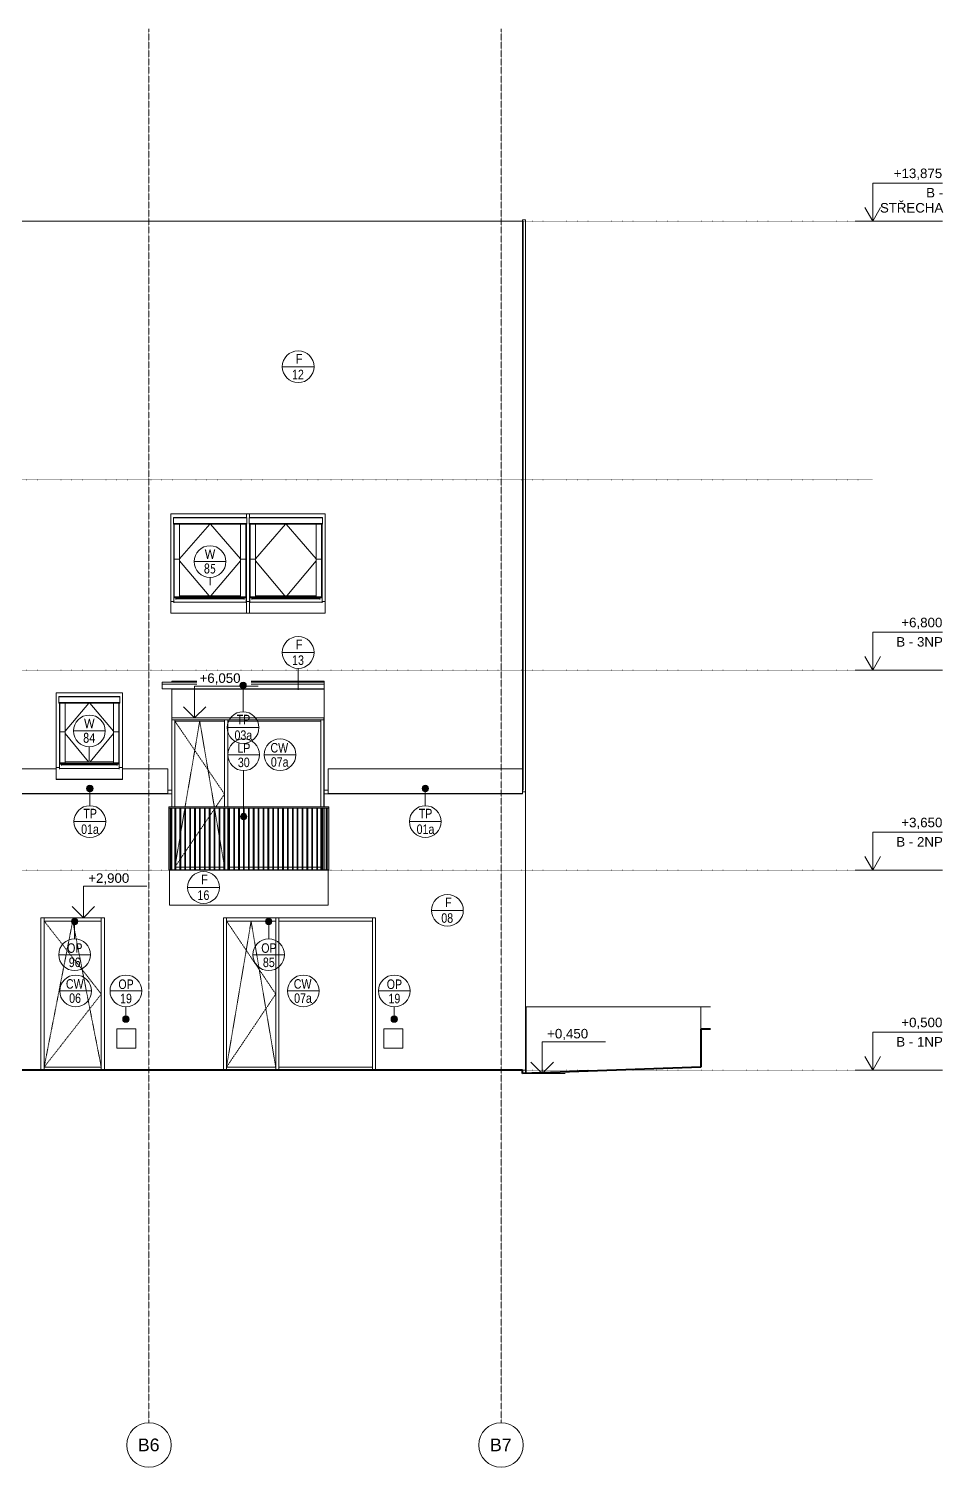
# Model space of a CAD drawing. Header units: millimetres. Extents: x -10201 to 227333, y -5874 to 72638.
# Drawn here: x 13378 to 27793, y -5753 to 16905 of the extents above; entities that cross this region are included whole.
import ezdxf

# ---------------------------------------------------------------- set-up
doc = ezdxf.new("R2010")
doc.units = ezdxf.units.MM
for name, pattern in [('HA_Dash_2mm-S1mm', [2, 1, -1]), ('HA_DashDot_10mm-S3mm', [10, 4, -3, 0, -3]), ('HA_Dot-S4mm', [4, 0, -4])]:
    doc.linetypes.add(name, pattern=pattern)
for name, color, linetype, lineweight in [('A-DETL-____-THIN', 9, 'Continuous', 9), ('A-DETL-____-WIDE', 9, 'Continuous', 40), ('A-DOOR-____-OTLN', 9, 'Continuous', 9), ('A-FLOR-HRAL-OTLN', 9, 'Continuous', 9), ('A-FLOR-LEVL-OTLN', 9, 'Continuous', 9), ('A-GENM-____-IDEN', 9, 'Continuous', 9), ('A-GENM-____-OTLN', 9, 'Continuous', 9), ('A-GLAZ-____-IDEN', 9, 'Continuous', 9), ('A-GLAZ-____-OTLN', 9, 'Continuous', 5), ('A-GLAZ-CURT-OTLN', 9, 'Continuous', 5), ('A-GLAZ-CWMG-OTLN', 9, 'Continuous', 5), ('A-ROOF-____-OTLN', 9, 'Continuous', 9), ('A-WALL-____-IDEN', 9, 'Continuous', 9), ('A-WALL-____-OTLN', 9, 'Continuous', 9), ('G-____-____-DIMS', 9, 'Continuous', 5), ('G-____-____-TEXT', 9, 'Continuous', 5), ('I-WALL-____-OTLN', 9, 'Continuous', 9), ('S-GRID-____-IDEN', 9, 'Continuous', 9), ('S-GRID-____-OTLN', 9, 'Continuous', 5)]:
    doc.layers.add(name, color=color, linetype=linetype, lineweight=lineweight)
doc.styles.add('Arial', font='arial.ttf', dxfattribs={"height": 200})
doc.styles.add('Arial_1', font='arial.ttf', dxfattribs={"height": 150})
doc.styles.add('Arial_2', font='arial.ttf', dxfattribs={"width": 0.8, "height": 150})
doc.styles.add('Calibri', font='calibri.ttf', dxfattribs={"width": 0.8, "height": 150})

# ---------------------------------------------------------------- blocks, each defined once
blk = doc.blocks.new('Railing - 40 x12 mm-V3-B_pohled jižní_DPS pohled')
at = {"layer": 'A-FLOR-HRAL-OTLN'}
h = blk.add_hatch(color=256, dxfattribs=at)
h.paths.add_polyline_path([(5339, 3655), (5339, 4630), (5326, 4630), (5326, 3655)])
h.paths.add_polyline_path([(5351, 3655), (5366, 3655), (5366, 4630), (5351, 4630), (5351, 3679)])
at = {"layer": 'A-FLOR-HRAL-OTLN', "color": 7}
for p, q in [((5326, 3655), (5326, 4630)), ((5366, 4630), (5366, 3655))]:
    blk.add_line(p, q, dxfattribs=at)
blk = doc.blocks.new('Railing - 40 x12 mm-V1-B_pohled jižní_DPS pohled')
at = {"layer": 'A-FLOR-HRAL-OTLN'}
blk.add_hatch(color=256, dxfattribs=at).paths.add_polyline_path([(-1282, 3655), (-1282, 4630), (-1294, 4630), (-1294, 3655)])
at = {"layer": 'A-FLOR-HRAL-OTLN', "color": 7}
for p, q in [((-1282, 4630), (-1294, 4630)), ((-1294, 4630), (-1294, 3655)), ((-1282, 3655), (-1282, 4630)), ((-1294, 3655), (-1282, 3655))]:
    blk.add_line(p, q, dxfattribs=at)
blk = doc.blocks.new('Railing - 40 x12 mm-V4-B_pohled jižní_DPS pohled')
at = {"layer": 'A-FLOR-HRAL-OTLN'}
h = blk.add_hatch(color=256, dxfattribs=at)
h.paths.add_polyline_path([(1335, 3655), (1335, 4630), (1321, 4630), (1321, 3655)])
h.paths.add_polyline_path([(1347, 3655), (1361, 3655), (1361, 4630), (1347, 4630), (1347, 3679)])
at = {"layer": 'A-FLOR-HRAL-OTLN', "color": 7}
for p, q in [((1321, 3655), (1321, 4630)), ((1361, 4630), (1361, 3655))]:
    blk.add_line(p, q, dxfattribs=at)
blk = doc.blocks.new('Railing - Railing-1473041-B_pohled jižní_DPS pohled')
at = {"layer": 'A-FLOR-HRAL-OTLN'}
blk.add_hatch(color=256, dxfattribs=at).paths.add_polyline_path([(18012, 3650), (18106, 3650), (18106, 3655), (15586, 3655), (15586, 3650), (17746, 3650)])
at = {"layer": 'A-FLOR-HRAL-OTLN', "color": 7}
for p, q in [((15586, 3650), (15586, 3655)), ((15586, 3655), (18106, 3655)), ((18106, 3650), (15586, 3650)), ((18106, 3650), (18106, 3655))]:
    blk.add_line(p, q, dxfattribs=at)
for name, p in [('Railing - 40 x12 mm-V4-B_pohled jižní_DPS pohled', (14265, 0)), ('Railing - 40 x12 mm-V1-B_pohled jižní_DPS pohled', (16902, 0)), ('Railing - 40 x12 mm-V1-B_pohled jižní_DPS pohled', (16979, 0)), ('Railing - 40 x12 mm-V1-B_pohled jižní_DPS pohled', (17056, 0)), ('Railing - 40 x12 mm-V1-B_pohled jižní_DPS pohled', (17133, 0)), ('Railing - 40 x12 mm-V1-B_pohled jižní_DPS pohled', (17210, 0)), ('Railing - 40 x12 mm-V1-B_pohled jižní_DPS pohled', (17287, 0)), ('Railing - 40 x12 mm-V1-B_pohled jižní_DPS pohled', (17364, 0)), ('Railing - 40 x12 mm-V1-B_pohled jižní_DPS pohled', (17441, 0)), ('Railing - 40 x12 mm-V1-B_pohled jižní_DPS pohled', (17518, 0)), ('Railing - 40 x12 mm-V1-B_pohled jižní_DPS pohled', (17595, 0)), ('Railing - 40 x12 mm-V1-B_pohled jižní_DPS pohled', (17672, 0)), ('Railing - 40 x12 mm-V1-B_pohled jižní_DPS pohled', (17749, 0)), ('Railing - 40 x12 mm-V1-B_pohled jižní_DPS pohled', (17826, 0)), ('Railing - 40 x12 mm-V1-B_pohled jižní_DPS pohled', (17903, 0)), ('Railing - 40 x12 mm-V1-B_pohled jižní_DPS pohled', (17980, 0)), ('Railing - 40 x12 mm-V1-B_pohled jižní_DPS pohled', (18057, 0)), ('Railing - 40 x12 mm-V1-B_pohled jižní_DPS pohled', (18134, 0)), ('Railing - 40 x12 mm-V1-B_pohled jižní_DPS pohled', (18211, 0)), ('Railing - 40 x12 mm-V1-B_pohled jižní_DPS pohled', (18288, 0)), ('Railing - 40 x12 mm-V1-B_pohled jižní_DPS pohled', (18365, 0)), ('Railing - 40 x12 mm-V1-B_pohled jižní_DPS pohled', (18442, 0)), ('Railing - 40 x12 mm-V1-B_pohled jižní_DPS pohled', (18519, 0)), ('Railing - 40 x12 mm-V1-B_pohled jižní_DPS pohled', (18596, 0)), ('Railing - 40 x12 mm-V1-B_pohled jižní_DPS pohled', (18673, 0)), ('Railing - 40 x12 mm-V1-B_pohled jižní_DPS pohled', (18750, 0)), ('Railing - 40 x12 mm-V1-B_pohled jižní_DPS pohled', (18827, 0)), ('Railing - 40 x12 mm-V1-B_pohled jižní_DPS pohled', (18904, 0)), ('Railing - 40 x12 mm-V1-B_pohled jižní_DPS pohled', (18981, 0)), ('Railing - 40 x12 mm-V1-B_pohled jižní_DPS pohled', (19058, 0)), ('Railing - 40 x12 mm-V1-B_pohled jižní_DPS pohled', (19135, 0)), ('Railing - 40 x12 mm-V1-B_pohled jižní_DPS pohled', (19212, 0)), ('Railing - 40 x12 mm-V1-B_pohled jižní_DPS pohled', (19289, 0)), ('Railing - 40 x12 mm-V3-B_pohled jižní_DPS pohled', (12740, 0)), ('Railing - 40 x12 mm-V1-B_pohled jižní_DPS pohled', (19366, 0))]:
    blk.add_blockref(name, p)
blk = doc.blocks.new('Top Rail Type - Top Rail_Internal_-1473068-B_pohled jižní_DPS pohled')
at = {"layer": 'A-FLOR-HRAL-OTLN'}
blk.add_hatch(color=256, dxfattribs=at).paths.add_polyline_path([(18012, 4630), (18106, 4630), (18106, 4650), (15586, 4650), (15586, 4630), (17746, 4630)])
at = {"layer": 'A-FLOR-HRAL-OTLN', "color": 7}
for p, q in [((15586, 4630), (15586, 4650)), ((18106, 4650), (15586, 4650)), ((18106, 4630), (15586, 4630)), ((18106, 4630), (18106, 4650))]:
    blk.add_line(p, q, dxfattribs=at)
blk = doc.blocks.new('Systémový panel - Sklo-1713580-B_pohled jižní_DPS pohled')
at = {"layer": 'A-GLAZ-CURT-OTLN', "color": 250}
for p, q in [((17981, 6000), (16514, 6000)), ((16514, 6000), (16514, 4650)), ((17981, 4650), (17981, 6000)), ((16514, 4630), (16514, 3700)), ((17981, 3700), (17981, 4630)), ((16514, 3700), (16532, 3700)), ((16544, 3700), (16609, 3700)), ((16621, 3700), (16686, 3700)), ((16698, 3700), (16763, 3700)), ((16775, 3700), (16840, 3700)), ((16852, 3700), (16917, 3700)), ((16929, 3700), (16994, 3700)), ((17006, 3700), (17071, 3700)), ((17083, 3700), (17148, 3700)), ((17160, 3700), (17225, 3700)), ((17237, 3700), (17302, 3700)), ((17314, 3700), (17379, 3700)), ((17391, 3700), (17456, 3700)), ((17468, 3700), (17533, 3700)), ((17545, 3700), (17610, 3700)), ((17622, 3700), (17687, 3700)), ((17699, 3700), (17764, 3700)), ((17776, 3700), (17841, 3700)), ((17853, 3700), (17918, 3700)), ((17930, 3700), (17981, 3700))]:
    blk.add_line(p, q, dxfattribs=at)
blk = doc.blocks.new('Obdélníková příčel - 50x70mm EXT-1713576-B_pohled jižní_DPS pohled')
at = {"layer": 'A-GLAZ-CWMG-OTLN', "color": 250}
for p, q in [((12179, 6000), (12179, 6020)), ((12963, 6000), (12179, 6000)), ((12963, 6020), (12963, 6000))]:
    blk.add_line(p, q, dxfattribs=at)
blk = doc.blocks.new('Obdélníková příčel - 50x70mm EXT-1713577-B_pohled jižní_DPS pohled')
at = {"layer": 'A-GLAZ-CWMG-OTLN', "color": 250}
for p, q in [((16514, 3655), (16514, 3700)), ((16514, 3700), (16532, 3700)), ((16544, 3700), (16609, 3700)), ((16621, 3700), (16686, 3700)), ((16698, 3700), (16763, 3700)), ((16775, 3700), (16840, 3700)), ((16852, 3700), (16917, 3700)), ((16929, 3700), (16994, 3700)), ((17006, 3700), (17071, 3700)), ((17083, 3700), (17148, 3700)), ((17160, 3700), (17225, 3700)), ((17237, 3700), (17302, 3700)), ((17314, 3700), (17379, 3700)), ((17391, 3700), (17456, 3700)), ((17468, 3700), (17533, 3700)), ((17545, 3700), (17610, 3700)), ((17622, 3700), (17687, 3700)), ((17699, 3700), (17764, 3700)), ((17776, 3700), (17841, 3700)), ((17853, 3700), (17918, 3700)), ((17930, 3700), (17981, 3700)), ((17981, 3700), (17981, 3655))]:
    blk.add_line(p, q, dxfattribs=at)
blk = doc.blocks.new('Obdélníková příčel - 50x70mm EXT-1516296-B_pohled jižní_DPS pohled')
at = {"layer": 'A-GLAZ-CWMG-OTLN', "color": 250}
for p, q in [((3006, 6020), (3006, 4650)), ((3006, 4630), (3006, 3655))]:
    blk.add_line(p, q, dxfattribs=at)
blk = doc.blocks.new('Obdélníková příčel - 50x70mm EXT-1518050-B_pohled jižní_DPS pohled')
at = {"layer": 'A-GLAZ-CWMG-OTLN', "color": 250}
for p, q in [((5306, 4650), (5306, 6020)), ((5306, 3655), (5306, 4630))]:
    blk.add_line(p, q, dxfattribs=at)
blk = doc.blocks.new('ABMV_CW_Single_Swing_Generic - Ex_Glass_SKLOPNE-V13-B_pohled jižní_DPS pohled')
at = {"layer": 'A-DOOR-____-OTLN', "color": 250, "linetype": 'HA_Dash_2mm-S1mm', "lineweight": 5}
for p, q in [((15681, 6000), (16464, 4850)), ((15843, 4650), (16073, 6000)), ((16073, 6000), (16303, 4650)), ((16464, 4850), (16328, 4650)), ((15774, 4246), (15839, 4627)), ((16301, 4610), (16236, 4514)), ((16315, 4630), (16313, 4627)), ((16313, 4591), (16378, 4209)), ((16147, 4384), (16082, 4288)), ((16224, 4497), (16159, 4401)), ((15697, 3794), (15762, 4175)), ((15993, 4158), (15928, 4062)), ((16070, 4271), (16005, 4175)), ((16390, 4139), (16455, 3757)), ((15839, 3932), (15774, 3836)), ((15916, 4045), (15851, 3949)), ((15681, 3700), (15685, 3723)), ((15685, 3706), (15681, 3700)), ((15762, 3819), (15697, 3723))]:
    blk.add_line(p, q, dxfattribs=at)
blk = doc.blocks.new('Obdélníková příčel - 50x70mm EXT-1713578-B_pohled jižní_DPS pohled')
at = {"layer": 'A-GLAZ-CWMG-OTLN', "color": 250}
for p, q in [((16514, 6000), (16514, 6020)), ((17981, 6000), (16514, 6000)), ((17981, 6020), (17981, 6000))]:
    blk.add_line(p, q, dxfattribs=at)
blk = doc.blocks.new('Obdélníková příčel - 50x70mm EXT-V14-B_pohled jižní_DPS pohled')
at = {"layer": 'A-GLAZ-CWMG-OTLN', "color": 250}
for p, q in [((15681, 3655), (15681, 3700)), ((15681, 3700), (15685, 3700)), ((15697, 3700), (15762, 3700)), ((15774, 3700), (15839, 3700)), ((15851, 3700), (15916, 3700)), ((15928, 3700), (15993, 3700)), ((16005, 3700), (16070, 3700)), ((16082, 3700), (16147, 3700)), ((16159, 3700), (16224, 3700)), ((16236, 3700), (16301, 3700)), ((16313, 3700), (16378, 3700)), ((16390, 3700), (16455, 3700))]:
    blk.add_line(p, q, dxfattribs=at)
blk = doc.blocks.new('Obdélníková příčel - 50x70mm EXT-V12-B_pohled jižní_DPS pohled')
at = {"layer": 'A-GLAZ-CWMG-OTLN', "color": 250}
for p, q in [((12963, 6020), (12963, 4650)), ((13013, 6020), (13013, 4650)), ((13013, 4630), (13013, 3655))]:
    blk.add_line(p, q, dxfattribs=at)
blk = doc.blocks.new('Obdélníková příčel - 50x70mm EXT-1516067-B_pohled jižní_DPS pohled')
at = {"layer": 'A-GLAZ-CWMG-OTLN', "color": 250}
for p, q in [((-5929, 2850), (-5929, 2900)), ((-5029, 2850), (-5929, 2850)), ((-5029, 2900), (-5029, 2850))]:
    blk.add_line(p, q, dxfattribs=at)
blk = doc.blocks.new('Obdélníková příčel - 50x70mm EXT-V15-B_pohled jižní_DPS pohled')
at = {"layer": 'A-GLAZ-CWMG-OTLN', "color": 250}
blk.add_line((-5929, 2900), (-5929, 500), dxfattribs=at)
blk = doc.blocks.new('ABMV_CW_Single_Swing_Generic - Ex_Glass_SKLOPNE-1553233-B_pohled jižní_DPS pohled')
at = {"layer": 'A-DOOR-____-OTLN', "color": 250, "linetype": 'HA_Dash_2mm-S1mm', "lineweight": 5}
for p, q in [((-5929, 550), (-5479, 2850)), ((-5929, 2850), (-5029, 1700)), ((-5479, 2850), (-5029, 550)), ((-5029, 1700), (-5929, 550))]:
    blk.add_line(p, q, dxfattribs=at)
blk = doc.blocks.new('Obdélníková příčel - 50x70mm EXT-1516068-B_pohled jižní_DPS pohled')
at = {"layer": 'A-GLAZ-CWMG-OTLN', "color": 250}
for p, q in [((-5929, 500), (-5929, 550)), ((-5929, 550), (-5029, 550)), ((-5029, 550), (-5029, 500))]:
    blk.add_line(p, q, dxfattribs=at)
blk = doc.blocks.new('Obdélníková příčel - 50x70mm EXT-V16-B_pohled jižní_DPS pohled')
at = {"layer": 'A-GLAZ-CWMG-OTLN', "color": 250}
blk.add_line((-5029, 2900), (-5029, 500), dxfattribs=at)
blk = doc.blocks.new('Systémový panel - Sklo-1944714-B_pohled jižní_DPS pohled')
at = {"layer": 'A-GLAZ-CURT-OTLN', "color": 250}
for p, q in [((18796, 2850), (17321, 2850)), ((17321, 2850), (17321, 550)), ((18796, 550), (18796, 2850)), ((17321, 550), (18796, 550))]:
    blk.add_line(p, q, dxfattribs=at)
blk = doc.blocks.new('Obdélníková příčel - 50x70mm EXT-1514293-B_pohled jižní_DPS pohled')
at = {"layer": 'A-GLAZ-CWMG-OTLN', "color": 250}
for p, q in [((16496, 2850), (16496, 2900)), ((17271, 2850), (16496, 2850)), ((17271, 2900), (17271, 2850))]:
    blk.add_line(p, q, dxfattribs=at)
blk = doc.blocks.new('Obdélníková příčel - 50x70mm EXT-1944712-B_pohled jižní_DPS pohled')
at = {"layer": 'A-GLAZ-CWMG-OTLN', "color": 250}
for p, q in [((17321, 500), (17321, 550)), ((17321, 550), (18796, 550)), ((18796, 550), (18796, 500))]:
    blk.add_line(p, q, dxfattribs=at)
blk = doc.blocks.new('Obdélníková příčel - 50x70mm EXT-V17-B_pohled jižní_DPS pohled')
at = {"layer": 'A-GLAZ-CWMG-OTLN', "color": 250}
blk.add_line((-154, 500), (-154, 2900), dxfattribs=at)
blk = doc.blocks.new('ABMV_CW_Single_Swing_Generic - Ex_Glass_SKLOPNE-1553232-B_pohled jižní_DPS pohled')
at = {"layer": 'A-DOOR-____-OTLN', "color": 250, "linetype": 'HA_Dash_2mm-S1mm', "lineweight": 5}
for p, q in [((16496, 550), (16883, 2850)), ((16496, 2850), (17271, 1700)), ((16883, 2850), (17271, 550)), ((17271, 1700), (16496, 550))]:
    blk.add_line(p, q, dxfattribs=at)
blk = doc.blocks.new('Obdélníková příčel - 50x70mm EXT-1944713-B_pohled jižní_DPS pohled')
at = {"layer": 'A-GLAZ-CWMG-OTLN', "color": 250}
for p, q in [((17321, 2850), (17321, 2900)), ((18796, 2850), (17321, 2850)), ((18796, 2900), (18796, 2850))]:
    blk.add_line(p, q, dxfattribs=at)
blk = doc.blocks.new('Obdélníková příčel - 50x70mm EXT-1514296-B_pohled jižní_DPS pohled')
at = {"layer": 'A-GLAZ-CWMG-OTLN', "color": 250}
for p, q in [((16496, 500), (16496, 550)), ((16496, 550), (17271, 550)), ((17271, 550), (17271, 500))]:
    blk.add_line(p, q, dxfattribs=at)
blk = doc.blocks.new('Obdélníková příčel - 50x70mm EXT-V18-B_pohled jižní_DPS pohled')
at = {"layer": 'A-GLAZ-CWMG-OTLN', "color": 250}
for p, q in [((-1654, 2900), (-1654, 500)), ((-1604, 2900), (-1604, 500))]:
    blk.add_line(p, q, dxfattribs=at)
blk = doc.blocks.new('Roof-Windows_VELUX_GLL_1061 - SK08-V22-B_pohled jižní_DPS pohled')
at = {"layer": 'A-GLAZ-____-OTLN', "color": 250}
for p, q in [((-2469, 9267), (-3709, 9267)), ((-3709, 9267), (-3709, 7885)), ((-3667, 9204), (-3667, 9207)), ((-2511, 9207), (-3667, 9207)), ((-2511, 9204), (-3667, 9204)), ((-3667, 9204), (-3667, 9111)), ((-2511, 9111), (-3667, 9111)), ((-3667, 9111), (-3667, 9103)), ((-3667, 9103), (-2511, 9103)), ((-3659, 9103), (-3659, 7974)), ((-3653, 9102), (-3653, 8552)), ((-3570, 8558), (-3095, 9103)), ((-3570, 8552), (-3570, 9102)), ((-2609, 8558), (-3083, 9103)), ((-2609, 9102), (-2609, 8552)), ((-2526, 8552), (-2526, 9102)), ((-2519, 9103), (-2519, 7974)), ((-2511, 9207), (-2511, 9204)), ((-2511, 9111), (-2511, 9204)), ((-2511, 9103), (-2511, 9111)), ((-2469, 9207), (-2469, 9267)), ((-2469, 7885), (-2469, 9103)), ((-3653, 8552), (-3570, 8552)), ((-3653, 7959), (-3653, 8552)), ((-3570, 8552), (-3653, 8552)), ((-3570, 7959), (-3570, 8552)), ((-3104, 7974), (-3570, 8525)), ((-3075, 7974), (-2609, 8525)), ((-2609, 8552), (-2526, 8552)), ((-2609, 8552), (-2609, 7959)), ((-2526, 8552), (-2609, 8552)), ((-2526, 8552), (-2526, 7959)), ((-3659, 7962), (-3659, 7974)), ((-3653, 7974), (-3659, 7974)), ((-3659, 7955), (-3659, 7962)), ((-3659, 7939), (-3659, 7955)), ((-2519, 7955), (-3659, 7955)), ((-3659, 7930), (-3659, 7939)), ((-2519, 7939), (-3659, 7939)), ((-3570, 7959), (-3653, 7959)), ((-3570, 7958), (-3653, 7958)), ((-2609, 7974), (-3570, 7974)), ((-2526, 7959), (-2609, 7959)), ((-2526, 7958), (-2609, 7958)), ((-2519, 7974), (-2526, 7974)), ((-2519, 7974), (-2519, 7962)), ((-2519, 7962), (-2519, 7955)), ((-2519, 7955), (-2519, 7939)), ((-2519, 7939), (-2519, 7930)), ((-3709, 7885), (-3659, 7885)), ((-3659, 7885), (-3709, 7885)), ((-3709, 7885), (-3709, 7701)), ((-3659, 7930), (-3659, 7916)), ((-3659, 7874), (-3659, 7916)), ((-3659, 7871), (-3659, 7874)), ((-3659, 7871), (-2519, 7871)), ((-3659, 7861), (-3659, 7871)), ((-3626, 7930), (-3626, 7916)), ((-3626, 7928), (-2552, 7928)), ((-2552, 7930), (-2552, 7916)), ((-2519, 7930), (-2519, 7916)), ((-2519, 7916), (-2519, 7874)), ((-2519, 7885), (-2469, 7885)), ((-2469, 7885), (-2519, 7885)), ((-2519, 7874), (-2519, 7871)), ((-2519, 7871), (-2519, 7861)), ((-2469, 7701), (-2469, 7885)), ((-3709, 7701), (-2469, 7701)), ((-3709, 7699), (-3709, 7701)), ((-2469, 7699), (-3709, 7699)), ((-2469, 7701), (-2469, 7699))]:
    blk.add_line(p, q, dxfattribs=at)
blk = doc.blocks.new('Roof-Windows_VELUX_GLL_1061 - SK08-1808627-B_pohled jižní_DPS pohled')
at = {"layer": 'A-GLAZ-____-OTLN', "color": 250}
for p, q in [((-1274, 9267), (-2514, 9267)), ((-2514, 9267), (-2514, 9207)), ((-2514, 9103), (-2514, 7885)), ((-2472, 9204), (-2472, 9207)), ((-1316, 9207), (-2472, 9207)), ((-1316, 9204), (-2472, 9204)), ((-2472, 9204), (-2472, 9111)), ((-1316, 9111), (-2472, 9111)), ((-2472, 9111), (-2472, 9103)), ((-2472, 9103), (-1316, 9103)), ((-2464, 9103), (-2464, 7974)), ((-2458, 9102), (-2458, 8552)), ((-2375, 8558), (-1900, 9103)), ((-2375, 8552), (-2375, 9102)), ((-1414, 8558), (-1888, 9103)), ((-1414, 9102), (-1414, 8552)), ((-1331, 8552), (-1331, 9102)), ((-1324, 9103), (-1324, 7974)), ((-1316, 9207), (-1316, 9204)), ((-1316, 9111), (-1316, 9204)), ((-1316, 9103), (-1316, 9111)), ((-1274, 7885), (-1274, 9267)), ((-2458, 8552), (-2375, 8552)), ((-2458, 7959), (-2458, 8552)), ((-2375, 8552), (-2458, 8552)), ((-2375, 7959), (-2375, 8552)), ((-1909, 7974), (-2375, 8525)), ((-1880, 7974), (-1414, 8525)), ((-1414, 8552), (-1331, 8552)), ((-1414, 8552), (-1414, 7959)), ((-1331, 8552), (-1414, 8552)), ((-1331, 8552), (-1331, 7959)), ((-2464, 7962), (-2464, 7974)), ((-2458, 7974), (-2464, 7974)), ((-2464, 7955), (-2464, 7962)), ((-2464, 7939), (-2464, 7955)), ((-1324, 7955), (-2464, 7955)), ((-2464, 7930), (-2464, 7939)), ((-1324, 7939), (-2464, 7939)), ((-2375, 7959), (-2458, 7959)), ((-2375, 7958), (-2458, 7958)), ((-1414, 7974), (-2375, 7974)), ((-1331, 7959), (-1414, 7959)), ((-1331, 7958), (-1414, 7958)), ((-1324, 7974), (-1331, 7974)), ((-1324, 7974), (-1324, 7962)), ((-1324, 7962), (-1324, 7955)), ((-1324, 7955), (-1324, 7939)), ((-1324, 7939), (-1324, 7930)), ((-2514, 7885), (-2464, 7885)), ((-2464, 7885), (-2514, 7885)), ((-2514, 7885), (-2514, 7701)), ((-2464, 7930), (-2464, 7916)), ((-2464, 7874), (-2464, 7916)), ((-2464, 7871), (-2464, 7874)), ((-2464, 7871), (-1324, 7871)), ((-2464, 7861), (-2464, 7871)), ((-2431, 7930), (-2431, 7916)), ((-2431, 7928), (-1357, 7928)), ((-1357, 7930), (-1357, 7916)), ((-1324, 7930), (-1324, 7916)), ((-1324, 7916), (-1324, 7874)), ((-1324, 7885), (-1274, 7885)), ((-1274, 7885), (-1324, 7885)), ((-1324, 7874), (-1324, 7871)), ((-1324, 7871), (-1324, 7861)), ((-1274, 7701), (-1274, 7885)), ((-2514, 7701), (-1274, 7701)), ((-2514, 7699), (-2514, 7701)), ((-1274, 7699), (-2514, 7699)), ((-1274, 7701), (-1274, 7699))]:
    blk.add_line(p, q, dxfattribs=at)
blk = doc.blocks.new('Roof-Windows_VELUX_GLL_1061 - PK06-1809139-B_pohled jižní_DPS pohled')
at = {"layer": 'A-GLAZ-____-OTLN', "color": 250}
for p, q in [((14854, 6446), (13812, 6446)), ((13812, 6446), (13812, 5267)), ((13854, 6384), (13854, 6387)), ((14812, 6387), (13854, 6387)), ((14812, 6384), (13854, 6384)), ((13854, 6384), (13854, 6291)), ((14812, 6387), (14812, 6384)), ((14812, 6291), (14812, 6384)), ((14854, 5267), (14854, 6446)), ((14812, 6291), (13854, 6291)), ((13854, 6291), (13854, 6282)), ((13854, 6282), (14812, 6282)), ((13862, 5356), (13862, 6282)), ((13869, 6282), (13869, 5833)), ((13952, 5839), (14327, 6282)), ((13952, 5833), (13952, 6282)), ((14715, 5839), (14339, 6282)), ((14715, 6282), (14715, 5833)), ((14798, 5833), (14798, 6282)), ((14804, 5356), (14804, 6282)), ((14812, 6282), (14812, 6291)), ((13869, 5833), (13952, 5833)), ((13869, 5341), (13869, 5833)), ((13952, 5833), (13869, 5833)), ((13952, 5341), (13952, 5833)), ((14319, 5356), (13952, 5805)), ((14347, 5356), (14715, 5805)), ((14715, 5833), (14798, 5833)), ((14715, 5833), (14715, 5341)), ((14798, 5833), (14715, 5833)), ((14798, 5833), (14798, 5341)), ((13812, 5267), (13862, 5267)), ((13862, 5267), (13812, 5267)), ((13812, 5267), (13812, 5083)), ((13862, 5345), (13862, 5356)), ((13869, 5356), (13862, 5356)), ((13862, 5337), (13862, 5345)), ((13862, 5321), (13862, 5337)), ((14804, 5337), (13862, 5337)), ((13862, 5312), (13862, 5321)), ((14804, 5321), (13862, 5321)), ((13862, 5298), (13862, 5312)), ((13862, 5257), (13862, 5298)), ((13862, 5253), (13862, 5257)), ((13862, 5243), (13862, 5254)), ((13862, 5253), (14804, 5253)), ((13952, 5341), (13869, 5341)), ((13952, 5341), (13869, 5341)), ((13895, 5298), (13895, 5312)), ((13895, 5310), (14771, 5310)), ((14715, 5356), (13952, 5356)), ((14798, 5341), (14715, 5341)), ((14798, 5341), (14715, 5341)), ((14771, 5298), (14771, 5312)), ((14804, 5356), (14798, 5356)), ((14804, 5356), (14804, 5345)), ((14804, 5345), (14804, 5337)), ((14804, 5337), (14804, 5321)), ((14804, 5321), (14804, 5312)), ((14804, 5298), (14804, 5312)), ((14804, 5298), (14804, 5257)), ((14804, 5267), (14854, 5267)), ((14854, 5267), (14804, 5267)), ((14804, 5257), (14804, 5253)), ((14804, 5254), (14804, 5243)), ((14854, 5083), (14854, 5267)), ((13812, 5083), (14854, 5083)), ((13812, 5081), (13812, 5083)), ((14854, 5081), (13812, 5081)), ((14854, 5083), (14854, 5081))]:
    blk.add_line(p, q, dxfattribs=at)
blk = doc.blocks.new('HA_GM_Gutter_Balcony - HA_GM_Gutter_Facade TP03-1678347-B_pohled jižní_DPS pohled')
at = {"layer": 'A-GENM-____-OTLN', "color": 7}
for p, q in [((15481, 6583), (15481, 6613)), ((18036, 6613), (15481, 6613)), ((15481, 6581), (15481, 6583)), ((18036, 6583), (15481, 6583)), ((15481, 6508), (15481, 6581)), ((18036, 6581), (15481, 6581)), ((18036, 6613), (18036, 6583)), ((18036, 6583), (18036, 6581)), ((18036, 6581), (18036, 6508)), ((18036, 6508), (15481, 6508))]:
    blk.add_line(p, q, dxfattribs=at)
blk = doc.blocks.new('TB_revizni dvirka 300x300 - TB_revizni dvirka 300x300-1879353-B_pohled jižní_DPS pohled')
at = {"layer": 'A-GENM-____-OTLN', "color": 7}
for p, q in [((-4821, 1150), (-4521, 1150)), ((-4821, 850), (-4821, 1150)), ((-4521, 1150), (-4521, 850)), ((-4521, 850), (-4821, 850))]:
    blk.add_line(p, q, dxfattribs=at)
blk = doc.blocks.new('TB_Porotherm KPVarioUNI_3000mm - TB_Porotherm KPVarioUNI_3000mm-1959484-B_pohled jižní_DPS pohled')
at = {"layer": 'A-GENM-____-OTLN', "color": 7}
blk.add_line((-1289, 6020), (-3694, 6020), dxfattribs=at)
blk = doc.blocks.new('185-01_OBJEKT B_Central_rvt-1-B_pohled jižní_DPS pohled')
at = {"layer": 'A-ROOF-____-OTLN', "color": 7}
for p, q in [((-6829, 13875), (21171, 13875)), ((21171, 13875), (21171, 4911)), ((15631, 6613), (15631, 6629)), ((15631, 6629), (18036, 6629)), ((18036, 6629), (18036, 6613)), ((15631, 4911), (15631, 6508)), ((18036, 6508), (18036, 4911)), ((13096, 5250), (13812, 5250)), ((14854, 5250), (15571, 5250)), ((15571, 5250), (15571, 4911)), ((18096, 4911), (18096, 5250)), ((18096, 5250), (21161, 5250)), ((21161, 5250), (21161, 4911)), ((15571, 4862), (13096, 4862)), ((15571, 4911), (15631, 4911)), ((15571, 4911), (15571, 4862)), ((15631, 4851), (15631, 4911)), ((18036, 4911), (18096, 4911)), ((18036, 4911), (18036, 4650)), ((18096, 4862), (18096, 4911)), ((21161, 4862), (18096, 4862)), ((21161, 4911), (21171, 4911)), ((18036, 4630), (18036, 4521))]:
    blk.add_line(p, q, dxfattribs=at)
at = {"layer": 'A-WALL-____-OTLN', "color": 7}
for p, q in [((21161, 4887), (21161, 13895)), ((21161, 13895), (21206, 13895)), ((21206, 13895), (21206, 4887)), ((18036, 6505), (15631, 6505)), ((15631, 6250), (15631, 4888)), ((15631, 6050), (18036, 6050)), ((18031, 6050), (18031, 4650)), ((15631, 4852), (13036, 4852)), ((15631, 4888), (15631, 4852)), ((15631, 4650), (15631, 4852)), ((21161, 4852), (18036, 4852)), ((18036, 4852), (18036, 4650)), ((21161, 4852), (21161, 4887)), ((21161, 4887), (21206, 4887)), ((21206, 4887), (21206, 500)), ((15631, 3655), (15631, 4630)), ((18031, 4630), (18031, 3655)), ((18036, 4630), (18036, 3655)), ((13571, 500), (13571, 2900)), ((13571, 2900), (14571, 2900)), ((14571, 2900), (14571, 500)), ((16446, 500), (16446, 2900)), ((16446, 2900), (18846, 2900)), ((18846, 2900), (18846, 500)), ((21206, 500), (21161, 500)), ((21206, 452), (21206, 500))]:
    blk.add_line(p, q, dxfattribs=at)
at = {"layer": 'I-WALL-____-OTLN', "color": 7}
for p, q in [((15596, 3100), (15596, 3650)), ((18096, 3100), (18096, 3650)), ((15606, 3100), (15596, 3100)), ((15606, 3100), (18096, 3100))]:
    blk.add_line(p, q, dxfattribs=at)
at = {"layer": 'A-DOOR-____-OTLN', "lineweight": 9}
for name, p in [('ABMV_CW_Single_Swing_Generic - Ex_Glass_SKLOPNE-V13-B_pohled jižní_DPS pohled', (0, 0)), ('ABMV_CW_Single_Swing_Generic - Ex_Glass_SKLOPNE-1553233-B_pohled jižní_DPS pohled', (19550, 0)), ('ABMV_CW_Single_Swing_Generic - Ex_Glass_SKLOPNE-1553232-B_pohled jižní_DPS pohled', (0, 0))]:
    blk.add_blockref(name, p, dxfattribs=at)
at = {"layer": 'A-FLOR-HRAL-OTLN', "lineweight": 9}
for name in ['Top Rail Type - Top Rail_Internal_-1473068-B_pohled jižní_DPS pohled', 'Railing - Railing-1473041-B_pohled jižní_DPS pohled']:
    blk.add_blockref(name, (0, 0), dxfattribs=at)
at = {"layer": 'A-GENM-____-OTLN', "lineweight": 9}
for name, p in [('HA_GM_Gutter_Balcony - HA_GM_Gutter_Facade TP03-1678347-B_pohled jižní_DPS pohled', (0, 0)), ('TB_Porotherm KPVarioUNI_3000mm - TB_Porotherm KPVarioUNI_3000mm-1959484-B_pohled jižní_DPS pohled', (19325, 0)), ('TB_revizni dvirka 300x300 - TB_revizni dvirka 300x300-1879353-B_pohled jižní_DPS pohled', (19585, 0)), ('TB_revizni dvirka 300x300 - TB_revizni dvirka 300x300-1879353-B_pohled jižní_DPS pohled', (23795, 0))]:
    blk.add_blockref(name, p, dxfattribs=at)
at = {"layer": 'A-GLAZ-____-OTLN', "lineweight": 9}
for name, p in [('Roof-Windows_VELUX_GLL_1061 - SK08-V22-B_pohled jižní_DPS pohled', (19325, 0)), ('Roof-Windows_VELUX_GLL_1061 - SK08-1808627-B_pohled jižní_DPS pohled', (19325, 0)), ('Roof-Windows_VELUX_GLL_1061 - PK06-1809139-B_pohled jižní_DPS pohled', (0, 0))]:
    blk.add_blockref(name, p, dxfattribs=at)
at = {"layer": 'A-GLAZ-CURT-OTLN', "lineweight": 9}
for name in ['Systémový panel - Sklo-1713580-B_pohled jižní_DPS pohled', 'Systémový panel - Sklo-1944714-B_pohled jižní_DPS pohled']:
    blk.add_blockref(name, (0, 0), dxfattribs=at)
at = {"layer": 'A-GLAZ-CWMG-OTLN', "lineweight": 9}
for name, p in [('Obdélníková příčel - 50x70mm EXT-1713576-B_pohled jižní_DPS pohled', (3501, 0)), ('Obdélníková příčel - 50x70mm EXT-1516296-B_pohled jižní_DPS pohled', (12675, 0)), ('Obdélníková příčel - 50x70mm EXT-V12-B_pohled jižní_DPS pohled', (3501, 0)), ('Obdélníková příčel - 50x70mm EXT-1713578-B_pohled jižní_DPS pohled', (0, 0)), ('Obdélníková příčel - 50x70mm EXT-1518050-B_pohled jižní_DPS pohled', (12675, 0)), ('Obdélníková příčel - 50x70mm EXT-V14-B_pohled jižní_DPS pohled', (0, 0)), ('Obdélníková příčel - 50x70mm EXT-1713577-B_pohled jižní_DPS pohled', (0, 0)), ('Obdélníková příčel - 50x70mm EXT-1516067-B_pohled jižní_DPS pohled', (19550, 0)), ('Obdélníková příčel - 50x70mm EXT-V15-B_pohled jižní_DPS pohled', (19550, 0)), ('Obdélníková příčel - 50x70mm EXT-V16-B_pohled jižní_DPS pohled', (19550, 0)), ('Obdélníková příčel - 50x70mm EXT-1514293-B_pohled jižní_DPS pohled', (0, 0)), ('Obdélníková příčel - 50x70mm EXT-V15-B_pohled jižní_DPS pohled', (22425, 0)), ('Obdélníková příčel - 50x70mm EXT-V18-B_pohled jižní_DPS pohled', (18925, 0)), ('Obdélníková příčel - 50x70mm EXT-1944713-B_pohled jižní_DPS pohled', (0, 0)), ('Obdélníková příčel - 50x70mm EXT-V17-B_pohled jižní_DPS pohled', (18950, 0)), ('Obdélníková příčel - 50x70mm EXT-1516068-B_pohled jižní_DPS pohled', (19550, 0)), ('Obdélníková příčel - 50x70mm EXT-1514296-B_pohled jižní_DPS pohled', (0, 0)), ('Obdélníková příčel - 50x70mm EXT-1944712-B_pohled jižní_DPS pohled', (0, 0))]:
    blk.add_blockref(name, p, dxfattribs=at)
blk = doc.blocks.new('Grid - Radius 3_5mm-353793-B_pohled jižní_DPS pohled')
at = {"layer": 'S-GRID-____-IDEN'}
blk.add_circle((-6477, -5403), 350, dxfattribs=at)
blk = doc.blocks.new('Level - Generic Level-367061-B_pohled jižní_DPS pohled')
at = {"layer": 'A-FLOR-LEVL-OTLN'}
for p, q in [((27781, 1100), (26681, 1100)), ((26681, 1100), (26681, 500)), ((26681, 500), (26556, 717)), ((26681, 500), (26806, 717)), ((27781, 500), (26406, 500))]:
    blk.add_line(p, q, dxfattribs=at)
blk = doc.blocks.new('Spot Elevations - Default-792506-B_pohled jižní_DPS pohled')
at = {"layer": 'G-____-____-DIMS', "lineweight": 9}
for p, q in [((-2998, 1000), (-3998, 1000)), ((-3998, 1000), (-3998, 500)), ((-4175, 677), (-3998, 500)), ((-3998, 500), (-3822, 677))]:
    blk.add_line(p, q, dxfattribs=at)
blk = doc.blocks.new('HA_TAG_WD - Type Mark-1502833-B_pohled jižní_DPS pohled')
at = {"layer": 'A-GLAZ-____-IDEN'}
blk.add_line((-3339, 8644), (-2839, 8644), dxfattribs=at)
blk.add_circle((-3089, 8644), 250, dxfattribs=at)
blk = doc.blocks.new('HA_TAG_GM_Products1 - Generic-1835784-B_pohled jižní_DPS pohled')
at = {"layer": 'A-GENM-____-IDEN'}
blk.add_line((3015, 5260), (3515, 5260), dxfattribs=at)
blk.add_circle((3265, 5260), 250, dxfattribs=at)
blk = doc.blocks.new('HA_TAG_GM_Products - Generic-588599-B_pohled jižní_DPS pohled')
at = {"layer": 'A-GENM-____-IDEN'}
blk.add_line((-5537, 4417), (-5037, 4417), dxfattribs=at)
blk.add_circle((-5287, 4417), 250, dxfattribs=at)
blk = doc.blocks.new('HA_TAG_cWA - Default-922888-B_pohled jižní_DPS pohled')
at = {"layer": 'A-WALL-____-IDEN'}
blk.add_line((-1418, 1750), (-918, 1750), dxfattribs=at)
blk.add_circle((-1168, 1750), 250, dxfattribs=at)

msp = doc.modelspace()

# ---------------------------------------------------------------- hatches: boundary and pattern name
at = {"layer": 'A-GENM-____-IDEN'}
h = msp.add_hatch(color=256, dxfattribs=at)
edge = h.paths.add_edge_path()
edge.add_arc((14341, 4939), 50, 0, 360)
h = msp.add_hatch(color=256, dxfattribs=at)
edge = h.paths.add_edge_path()
edge.add_arc((19628, 4939), 50, 0, 360)
h = msp.add_hatch(color=256, dxfattribs=at)
edge = h.paths.add_edge_path()
edge.add_arc((16765, 4496), 50, 0, 360)
h = msp.add_hatch(color=256, dxfattribs=at)
edge = h.paths.add_edge_path()
edge.add_arc((14101, 2843), 50, 0, 360)
h = msp.add_hatch(color=256, dxfattribs=at)
edge = h.paths.add_edge_path()
edge.add_arc((17161, 2843), 50, 0, 360)
h = msp.add_hatch(color=256, dxfattribs=at)
edge = h.paths.add_edge_path()
edge.add_arc((14909, 1305), 50, 0, 360)
h = msp.add_hatch(color=256, dxfattribs=at)
edge = h.paths.add_edge_path()
edge.add_arc((19139, 1305), 50, 0, 360)

# ---------------------------------------------------------------- linework, layer by layer
at = {"layer": 'A-DETL-____-THIN'}
for p, q in [((17375, 11581), (17875, 11581)), ((17375, 7081), (17875, 7081)), ((17625, 6831), (17625, 6491)), ((15883, 3379), (16383, 3379)), ((19728, 3019), (20228, 3019))]:
    msp.add_line(p, q, dxfattribs=at)
for centre in [(17625, 11581), (17625, 7081), (16133, 3379), (19978, 3019)]:
    msp.add_circle(centre, 250, dxfattribs=at)
at = {"layer": 'A-DETL-____-WIDE'}
for p, q in [((24122, 1148), (23971, 1148)), ((23971, 1148), (23971, 548)), ((21161, 500), (-6819, 500)), ((23971, 548), (21161, 450)), ((21161, 450), (21161, 500))]:
    msp.add_line(p, q, dxfattribs=at)
at = {"layer": 'A-FLOR-LEVL-OTLN', "linetype": 'HA_Dot-S4mm', "lineweight": 5}
for p, q in [((-10201, 13875), (26681, 13875)), ((-10201, 9800), (26681, 9800)), ((-10201, 6800), (26681, 6800)), ((-10201, 3650), (26681, 3650)), ((-10201, 500), (26681, 500))]:
    msp.add_line(p, q, dxfattribs=at)
at = {"layer": 'A-GENM-____-IDEN'}
for p, q in [((16765, 4496), (16765, 5220)), ((14341, 4939), (14341, 4667)), ((19628, 4939), (19628, 4667)), ((14101, 2843), (14101, 2570)), ((17161, 2843), (17161, 2570)), ((14909, 1305), (14909, 1500)), ((19139, 1305), (19139, 1500))]:
    msp.add_line(p, q, dxfattribs=at)
for centre in [(14341, 4939), (19628, 4939), (16765, 4496), (14101, 2843), (17161, 2843), (14909, 1305), (19139, 1305)]:
    msp.add_circle(centre, 50, dxfattribs=at)
at = {"layer": 'A-GLAZ-____-IDEN'}
for p, q in [((16236, 8143), (16236, 8258)), ((14333, 5373), (14333, 5591))]:
    msp.add_line(p, q, dxfattribs=at)
at = {"layer": 'A-WALL-____-OTLN'}
for p, q in [((24122, 1500), (21206, 1500)), ((21221, 1500), (21221, 452)), ((23971, 1145), (23971, 1500))]:
    msp.add_line(p, q, dxfattribs=at)
at = {"layer": 'G-____-____-DIMS', "lineweight": 9}
for p, q in [((21161, 450), (21835, 450)), ((21835, 450), (21471, 450))]:
    msp.add_line(p, q, dxfattribs=at)
at = {"layer": 'S-GRID-____-OTLN', "linetype": 'HA_DashDot_10mm-S3mm', "lineweight": 9}
for p, q in [((15273, 14405), (15273, 16905)), ((20823, 14405), (20823, 16905)), ((15273, -2553), (15273, 14405)), ((20823, -2553), (20823, 14405)), ((15273, -5053), (15273, -2553)), ((20823, -5053), (20823, -2553))]:
    msp.add_line(p, q, dxfattribs=at)

# ---------------------------------------------------------------- block references
at = {"lineweight": 5}
msp.add_blockref('185-01_OBJEKT B_Central_rvt-1-B_pohled jižní_DPS pohled', (0, 0), dxfattribs=at)
at = {"layer": 'A-FLOR-LEVL-OTLN'}
for p in [(0, 13375), (0, 6300), (0, 3150), (0, 0)]:
    msp.add_blockref('Level - Generic Level-367061-B_pohled jižní_DPS pohled', p, dxfattribs=at)
at = {"layer": 'A-GENM-____-IDEN'}
for name, p in [('HA_TAG_GM_Products - Generic-588599-B_pohled jižní_DPS pohled', (22044, 1481)), ('HA_TAG_GM_Products1 - Generic-1835784-B_pohled jižní_DPS pohled', (13500, 210)), ('HA_TAG_GM_Products - Generic-588599-B_pohled jižní_DPS pohled', (19628, 0)), ('HA_TAG_GM_Products - Generic-588599-B_pohled jižní_DPS pohled', (24915, 0)), ('HA_TAG_GM_Products1 - Generic-1835784-B_pohled jižní_DPS pohled', (10835, -2940)), ('HA_TAG_GM_Products1 - Generic-1835784-B_pohled jižní_DPS pohled', (13895, -2940)), ('HA_TAG_GM_Products1 - Generic-1835784-B_pohled jižní_DPS pohled', (11644, -3510)), ('HA_TAG_GM_Products1 - Generic-1835784-B_pohled jižní_DPS pohled', (15874, -3510))]:
    msp.add_blockref(name, p, dxfattribs=at)
at = {"layer": 'A-GLAZ-____-IDEN'}
for p in [(19325, -132), (17423, -2799)]:
    msp.add_blockref('HA_TAG_WD - Type Mark-1502833-B_pohled jižní_DPS pohled', p, dxfattribs=at)
at = {"layer": 'A-WALL-____-IDEN'}
for p in [(18508, 3720), (15284, 0), (18875, 0)]:
    msp.add_blockref('HA_TAG_cWA - Default-922888-B_pohled jižní_DPS pohled', p, dxfattribs=at)
at = {"layer": 'G-____-____-DIMS', "lineweight": 9}
for p in [(19991, 5550), (18237, 2400), (25469, -50)]:
    msp.add_blockref('Spot Elevations - Default-792506-B_pohled jižní_DPS pohled', p, dxfattribs=at)
at = {"layer": 'S-GRID-____-IDEN'}
for p in [(21750, 0), (27300, 0)]:
    msp.add_blockref('Grid - Radius 3_5mm-353793-B_pohled jižní_DPS pohled', p, dxfattribs=at)

# ---------------------------------------------------------------- texts
at = {"layer": 'A-FLOR-LEVL-OTLN', "lineweight": 5, "char_height": 150, "attachment_point": 1, "style": 'Arial_1'}
for s, insert, width in [('+13,875', (27013, 14703), 945.99), ('B -', (27523, 14398), 328.69), ('ST', (26795, 14160), 320.67), ('ŘECHA', (27060, 14160), 889.87), ('+6,800', (27132, 7628), 801.69), ('B - 3NP', (27053, 7323), 897.89), ('+3,650', (27132, 4478), 801.69), ('B - 2NP', (27053, 4173), 897.89), ('+0,500', (27132, 1328), 801.69), ('B - 1NP', (27053, 1023), 897.89)]:
    msp.add_mtext(s, dxfattribs=dict(at, insert=insert, width=width))
at = {"layer": 'A-GENM-____-IDEN', "lineweight": 5, "char_height": 150, "attachment_point": 1, "style": 'Arial_2'}
for s, insert, width in [('TP', (16655, 6099), 256.54), ('03a', (16621, 5853), 339.92), ('LP', (16666, 5650), 250.13), ('30', (16674, 5425), 230.89), ('TP', (14239, 4618), 256.54), ('TP', (19526, 4618), 256.54), ('01a', (14204, 4372), 339.92), ('01a', (19492, 4372), 339.92), ('OP', (13983, 2500), 295.02), ('OP', (17043, 2500), 295.02), ('96', (14009, 2275), 230.89), ('85', (17069, 2275), 230.89), ('OP', (14791, 1930), 295.02), ('OP', (19021, 1930), 295.02), ('19', (14818, 1705), 230.89), ('19', (19048, 1705), 230.89)]:
    msp.add_mtext(s, dxfattribs=dict(at, insert=insert, width=width))
at = {"layer": 'A-GLAZ-____-IDEN', "lineweight": 5, "char_height": 150, "attachment_point": 1, "style": 'Calibri'}
for s, insert, width in [('\\fCalibri|b0|i0|c254|p34|;\\W.8;W', (16152, 8703), 211.65), ('85', (16139, 8475), 243.71), ('\\fCalibri|b0|i0|c254|p34|;\\W.8;W', (14250, 6036), 211.65), ('84', (14236, 5808), 243.71)]:
    msp.add_mtext(s, dxfattribs=dict(at, insert=insert, width=width))
at = {"layer": 'A-WALL-____-IDEN', "lineweight": 5, "char_height": 150, "attachment_point": 1, "style": 'Arial_2'}
for s, insert, width in [('CW', (17188, 5655), 352.74), ('07a', (17194, 5431), 339.92), ('CW', (13964, 1935), 352.74), ('CW', (17556, 1935), 352.74), ('06', (14015, 1711), 230.89), ('07a', (17561, 1711), 339.92)]:
    msp.add_mtext(s, dxfattribs=dict(at, insert=insert, width=width))
at = {"layer": 'G-____-____-TEXT', "color": 7, "lineweight": 9, "char_height": 150, "attachment_point": 1, "style": 'Arial_2'}
for s, insert, width in [('\\fArial|b0|i0|c254|p34|;\\W.8;F', (17589, 11782), 128.27), ('12', (17528, 11535), 230.89), ('\\fArial|b0|i0|c254|p34|;\\W.8;F', (17589, 7282), 128.27), ('\\fArial|b0|i0|c254|p34|;\\W.8;1', (17528, 7035), 115.44), ('\\fArial|b0|i0|c254|p34|;\\W.8;3', (17623, 7035), 115.44), ('\\fArial|b0|i0|c254|p34|;\\W.8;F', (16097, 3580), 128.27), ('\\fArial|b0|i0|c254|p34|;\\W.8;1', (16037, 3333), 115.44), ('\\fArial|b0|i0|c254|p34|;\\W.8;6', (16132, 3333), 115.44), ('\\fArial|b0|i0|c254|p34|;\\W.8;F', (19942, 3220), 128.27), ('08', (19881, 2973), 230.89)]:
    msp.add_mtext(s, dxfattribs=dict(at, insert=insert, width=width))
at = {"layer": 'S-GRID-____-IDEN', "lineweight": 5, "char_height": 200, "width": 424.89, "attachment_point": 1, "style": 'Arial'}
for s, insert in [('B6', (15098, -5301)), ('B7', (20648, -5301))]:
    msp.add_mtext(s, dxfattribs=dict(at, insert=insert))

# ---------------------------------------------------------------- next in the draw order: texts
at = {"layer": 'G-____-____-DIMS', "lineweight": 9, "char_height": 150, "width": 773.13, "attachment_point": 1, "line_spacing_factor": 0.941778, "style": 'Arial_1', "bg_fill": 3, "box_fill_scale": 1.25, "bg_fill_color": 256, "bg_fill_true_color": 13158600, "bg_fill_transparency": 0}
for s, insert in [('+6,050', (16070, 6752)), ('+2,900', (14316, 3602)), ('+0,450', (21549, 1152))]:
    msp.add_mtext(s, dxfattribs=dict(at, insert=insert))

# ---------------------------------------------------------------- next in the draw order: hatches: boundary and pattern name
at = {"layer": 'A-GENM-____-IDEN'}
h = msp.add_hatch(color=256, dxfattribs=at)
edge = h.paths.add_edge_path()
edge.add_arc((16757, 6564), 50, 0, 360)

# ---------------------------------------------------------------- next in the draw order: linework, layer by layer
msp.add_line((16757, 6564), (16757, 6148), dxfattribs=at)
msp.add_circle((16757, 6564), 50, dxfattribs=at)

doc.saveas('drawing.dxf')
